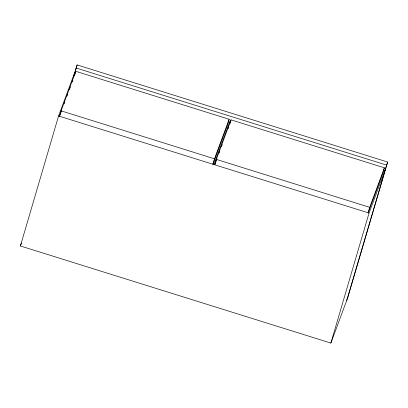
<?xml version="1.0" encoding="UTF-8"?>
<svg xmlns="http://www.w3.org/2000/svg" width="408" height="408" viewBox="0 0 408 408"><rect width="100%" height="100%" fill="white"/><g stroke="black" fill="none" stroke-linecap="round" stroke-linejoin="round"><path stroke-width="0.61" d="M73.134 77.734L77.132 64.933L387.6 162.017L347.83 297.452L330.868 343.067L20.4 245.983L58.579 115.969L74.409 73.389M229.174 119.269L214.47 158.799L212.879 164.22L227.582 124.685L229.174 119.269L75.801 71.308L61.098 110.838L59.507 116.26L61.486 110.945M73.552 77.132L77.132 64.933M74.567 75.521L75.801 71.308M384.407 167.81L369.704 207.346L368.113 212.762L382.816 173.227L384.407 167.81L231.035 119.85L216.332 159.385L214.741 164.801L216.939 158.901M229.801 124.063L231.035 119.85M330.868 343.067L369.046 213.053L384.877 170.478L383.056 169.906M346.703 300.492L387.6 162.017M64.117 103.867L64.775 102.097M66.968 96.196L67.626 94.427M69.386 89.704L70.482 86.756M72.236 82.034L72.894 80.264M20.4 245.983L21.502 243.025M213.812 164.511L229.643 121.936M219.132 153L219.79 151.23M221.544 146.508L222.202 144.738M228.128 128.806L228.786 127.036M76 67.973L386.468 165.061M228.128 121.462L230.556 122.222M61.098 110.838L214.47 158.799M216.332 159.385L369.704 207.346M58.579 115.969L369.046 213.053"/></g></svg>
